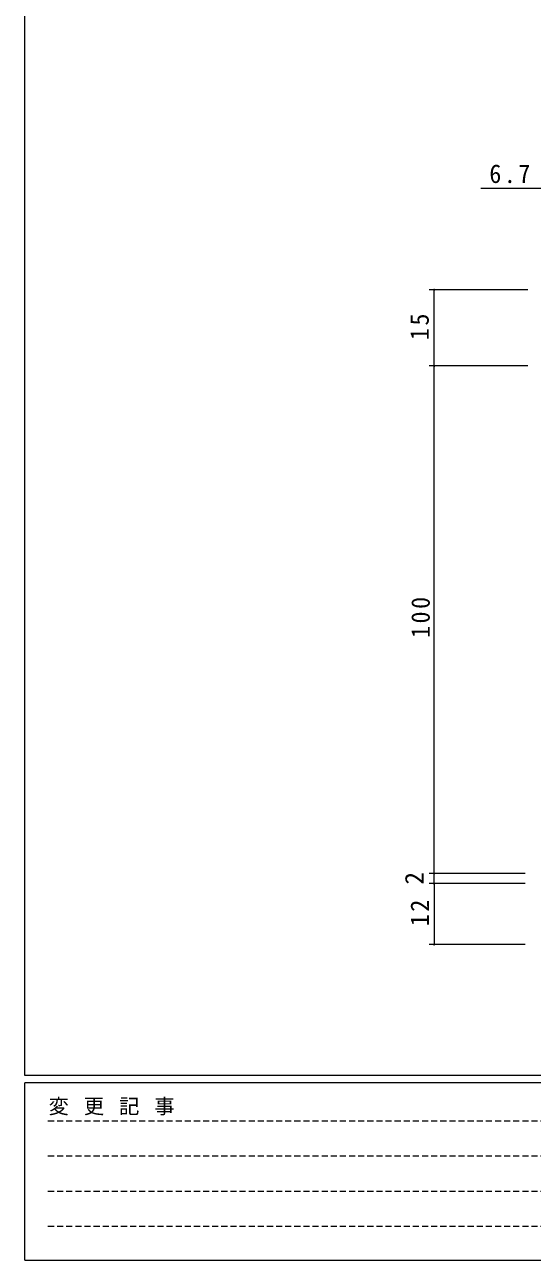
# Model space of a CAD drawing. Units: millimetres on the paper. Extents: x -420 to 373, y -297 to 267.
# Drawn here: x -417.7 to -317.5, y -297 to -53.5 of the extents above; entities that cross this region are included whole.
import ezdxf
from ezdxf.enums import TextEntityAlignment as Align

# ---------------------------------------------------------------- set-up
doc = ezdxf.new("R2010")
doc.units = ezdxf.units.MM
doc.linetypes.add('DASHED1', pattern=[1.8, 1.2, -0.6])
doc.layers.add('0-1_YKK_ZWAK', color=7, linetype='Continuous', lineweight=9)
doc.layers.add('0-4_YKK_D', color=6, linetype='Continuous', lineweight=9)
doc.styles.add('ＭＳ ゴシック', font='')
doc.styles.get('ＭＳ ゴシック').set_extended_font_data('MS Gothic')

msp = doc.modelspace()

# ---------------------------------------------------------------- linework, layer by layer
at = {"layer": '0-1_YKK_ZWAK'}
for p, q in [((-417.7, -260.6), (-417.7, 264.4)), ((352.3, -260.6), (-417.7, -260.6)), ((-417.7, -297), (-417.7, -262)), ((314.5, -262), (-417.7, -262)), ((-417.7, -297), (314.5, -297))]:
    msp.add_line(p, q, dxfattribs=at)
at = {"layer": '0-1_YKK_ZWAK', "linetype": 'DASHED1'}
for p, q in [((-413.101, -269.512), (-164.909, -269.512)), ((-413.101, -276.441), (-164.909, -276.441)), ((-413.101, -283.37), (-164.909, -283.37)), ((-413.101, -290.298), (-164.909, -290.298))]:
    msp.add_line(p, q, dxfattribs=at)
at = {"layer": '0-4_YKK_D'}
for p, q in [((-318.421, -105.781), (-337.909, -105.781)), ((-336.909, -120.781), (-336.909, -105.781)), ((-318.421, -120.781), (-337.909, -120.781)), ((-318.921, -120.781), (-337.909, -120.781)), ((-336.909, -220.781), (-336.909, -120.781)), ((-318.921, -220.781), (-337.909, -220.781)), ((-318.921, -220.781), (-337.909, -220.781)), ((-336.909, -222.781), (-336.909, -220.781)), ((-318.921, -222.781), (-337.909, -222.781)), ((-318.921, -222.781), (-337.909, -222.781)), ((-336.909, -222.781), (-336.909, -234.781)), ((-318.921, -234.781), (-337.909, -234.781))]:
    msp.add_line(p, q, dxfattribs=at)
msp.add_lwpolyline([(-308.721, -85.781), (-315.421, -85.781), (-327.723, -85.781)], dxfattribs=at)
for centre, start, end in [((-336.909, -105.781), 90, 270), ((-336.909, -105.781), 270, 90), ((-336.909, -120.781), 90, 270), ((-336.909, -120.781), 90, 270), ((-336.909, -120.781), 270, 90), ((-336.909, -120.781), 270, 90), ((-336.909, -220.781), 90, 270), ((-336.909, -220.781), 90, 270), ((-336.909, -220.781), 270, 90), ((-336.909, -220.781), 270, 90), ((-336.909, -222.781), 90, 270), ((-336.909, -222.781), 90, 270), ((-336.909, -222.781), 270, 90), ((-336.909, -222.781), 270, 90), ((-336.909, -234.781), 90, 270), ((-336.909, -234.781), 270, 90)]:
    msp.add_arc(centre, 0.106, start, end, dxfattribs=at)

# ---------------------------------------------------------------- texts
at = {"layer": '0-1_YKK_ZWAK', "insert": (-412.986, -268.447), "char_height": 2.933, "attachment_point": 7, "style": 'ＭＳ ゴシック'}
msp.add_mtext('\\T1.16;変\\~更\\~記\\~事', dxfattribs=at)
at = {"layer": '0-4_YKK_D', "color": 3, "style": 'ＭＳ ゴシック'}
msp.add_text('2', height=3.666, rotation=90, dxfattribs=at).set_placement((-337.909, -222.981), align=Align.BOTTOM_LEFT)
at = {"layer": '0-4_YKK_D', "color": 3, "insert": (-326.022, -84.781), "char_height": 3.666, "attachment_point": 7, "style": 'ＭＳ ゴシック'}
msp.add_mtext('\\T1.21;\\W0.95;6.7', dxfattribs=at)
at = {"layer": '0-4_YKK_D', "color": 3, "char_height": 3.666, "attachment_point": 7, "rotation": 90, "style": 'ＭＳ ゴシック'}
for s, insert in [('\\T1.21;\\W0.95;15', (-337.909, -115.681)), ('\\T1.21;\\W0.95;100', (-337.709, -174.381)), ('\\T1.21;\\W0.95;12', (-337.909, -231.181))]:
    msp.add_mtext(s, dxfattribs=dict(at, insert=insert))

doc.saveas('drawing.dxf')
